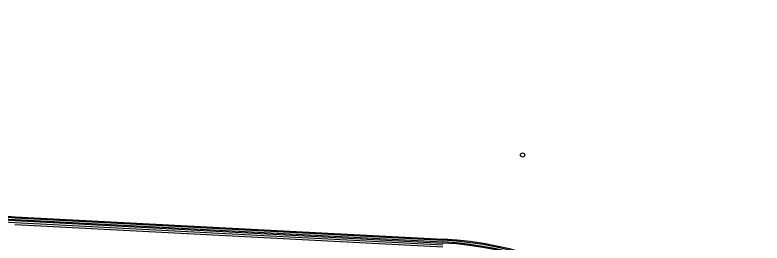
# Model space of a CAD drawing. Extents: x 809487 to 809680, y 818779 to 819225.
# Drawn here: x 809589.04 to 809606.52, y 819057.92 to 819063.25 of the extents above; entities that cross this region are included whole.
import ezdxf

# ---------------------------------------------------------------- set-up
doc = ezdxf.new("R2010")
doc.units = 0
for name, color, linetype in [('F-Glazing', 7, 'Continuous'), ('MAJ270__', 7, 'Continuous'), ('Plan Grid', 7, 'Continuous')]:
    doc.layers.add(name, color=color, linetype=linetype)

msp = doc.modelspace()

# ---------------------------------------------------------------- linework, layer by layer
at = {"layer": 'F-Glazing'}
msp.add_line((809589.045, 819058.398), (809599.051, 819057.874), dxfattribs=at)
msp.add_arc((809589.419, 819065.535), 7.147, 199.0612, 267, dxfattribs=at)
at = {"layer": 'MAJ270__'}
msp.add_circle((809600.916, 819059.975), 0.05, dxfattribs=at)
at = {"layer": 'Plan Grid'}
for p, q in [((809589.051, 819058.508), (809599.057, 819057.983)), ((809589.052, 819058.533), (809599.059, 819058.008)), ((809589.042, 819058.353), (809599.049, 819057.829)), ((809589.047, 819058.443), (809599.054, 819057.919)), ((809589.048, 819058.468), (809599.055, 819057.944))]:
    msp.add_line(p, q, dxfattribs=at)
for centre, radius, start, end in [((809589.419, 819065.535), 7.102, 199.0612, 267), ((809589.419, 819065.535), 7.077, 199.0612, 267), ((809589.419, 819065.535), 7.037, 199.0612, 267), ((809589.419, 819065.535), 7.012, 199.0612, 267), ((809598.621, 819049.667), 8.328, 19.0516, 87), ((809598.621, 819049.667), 8.353, 19.0516, 87), ((809598.621, 819049.667), 8.263, 19.0516, 87), ((809598.621, 819049.667), 8.288, 19.0516, 87)]:
    msp.add_arc(centre, radius, start, end, dxfattribs=at)

doc.saveas('drawing.dxf')
